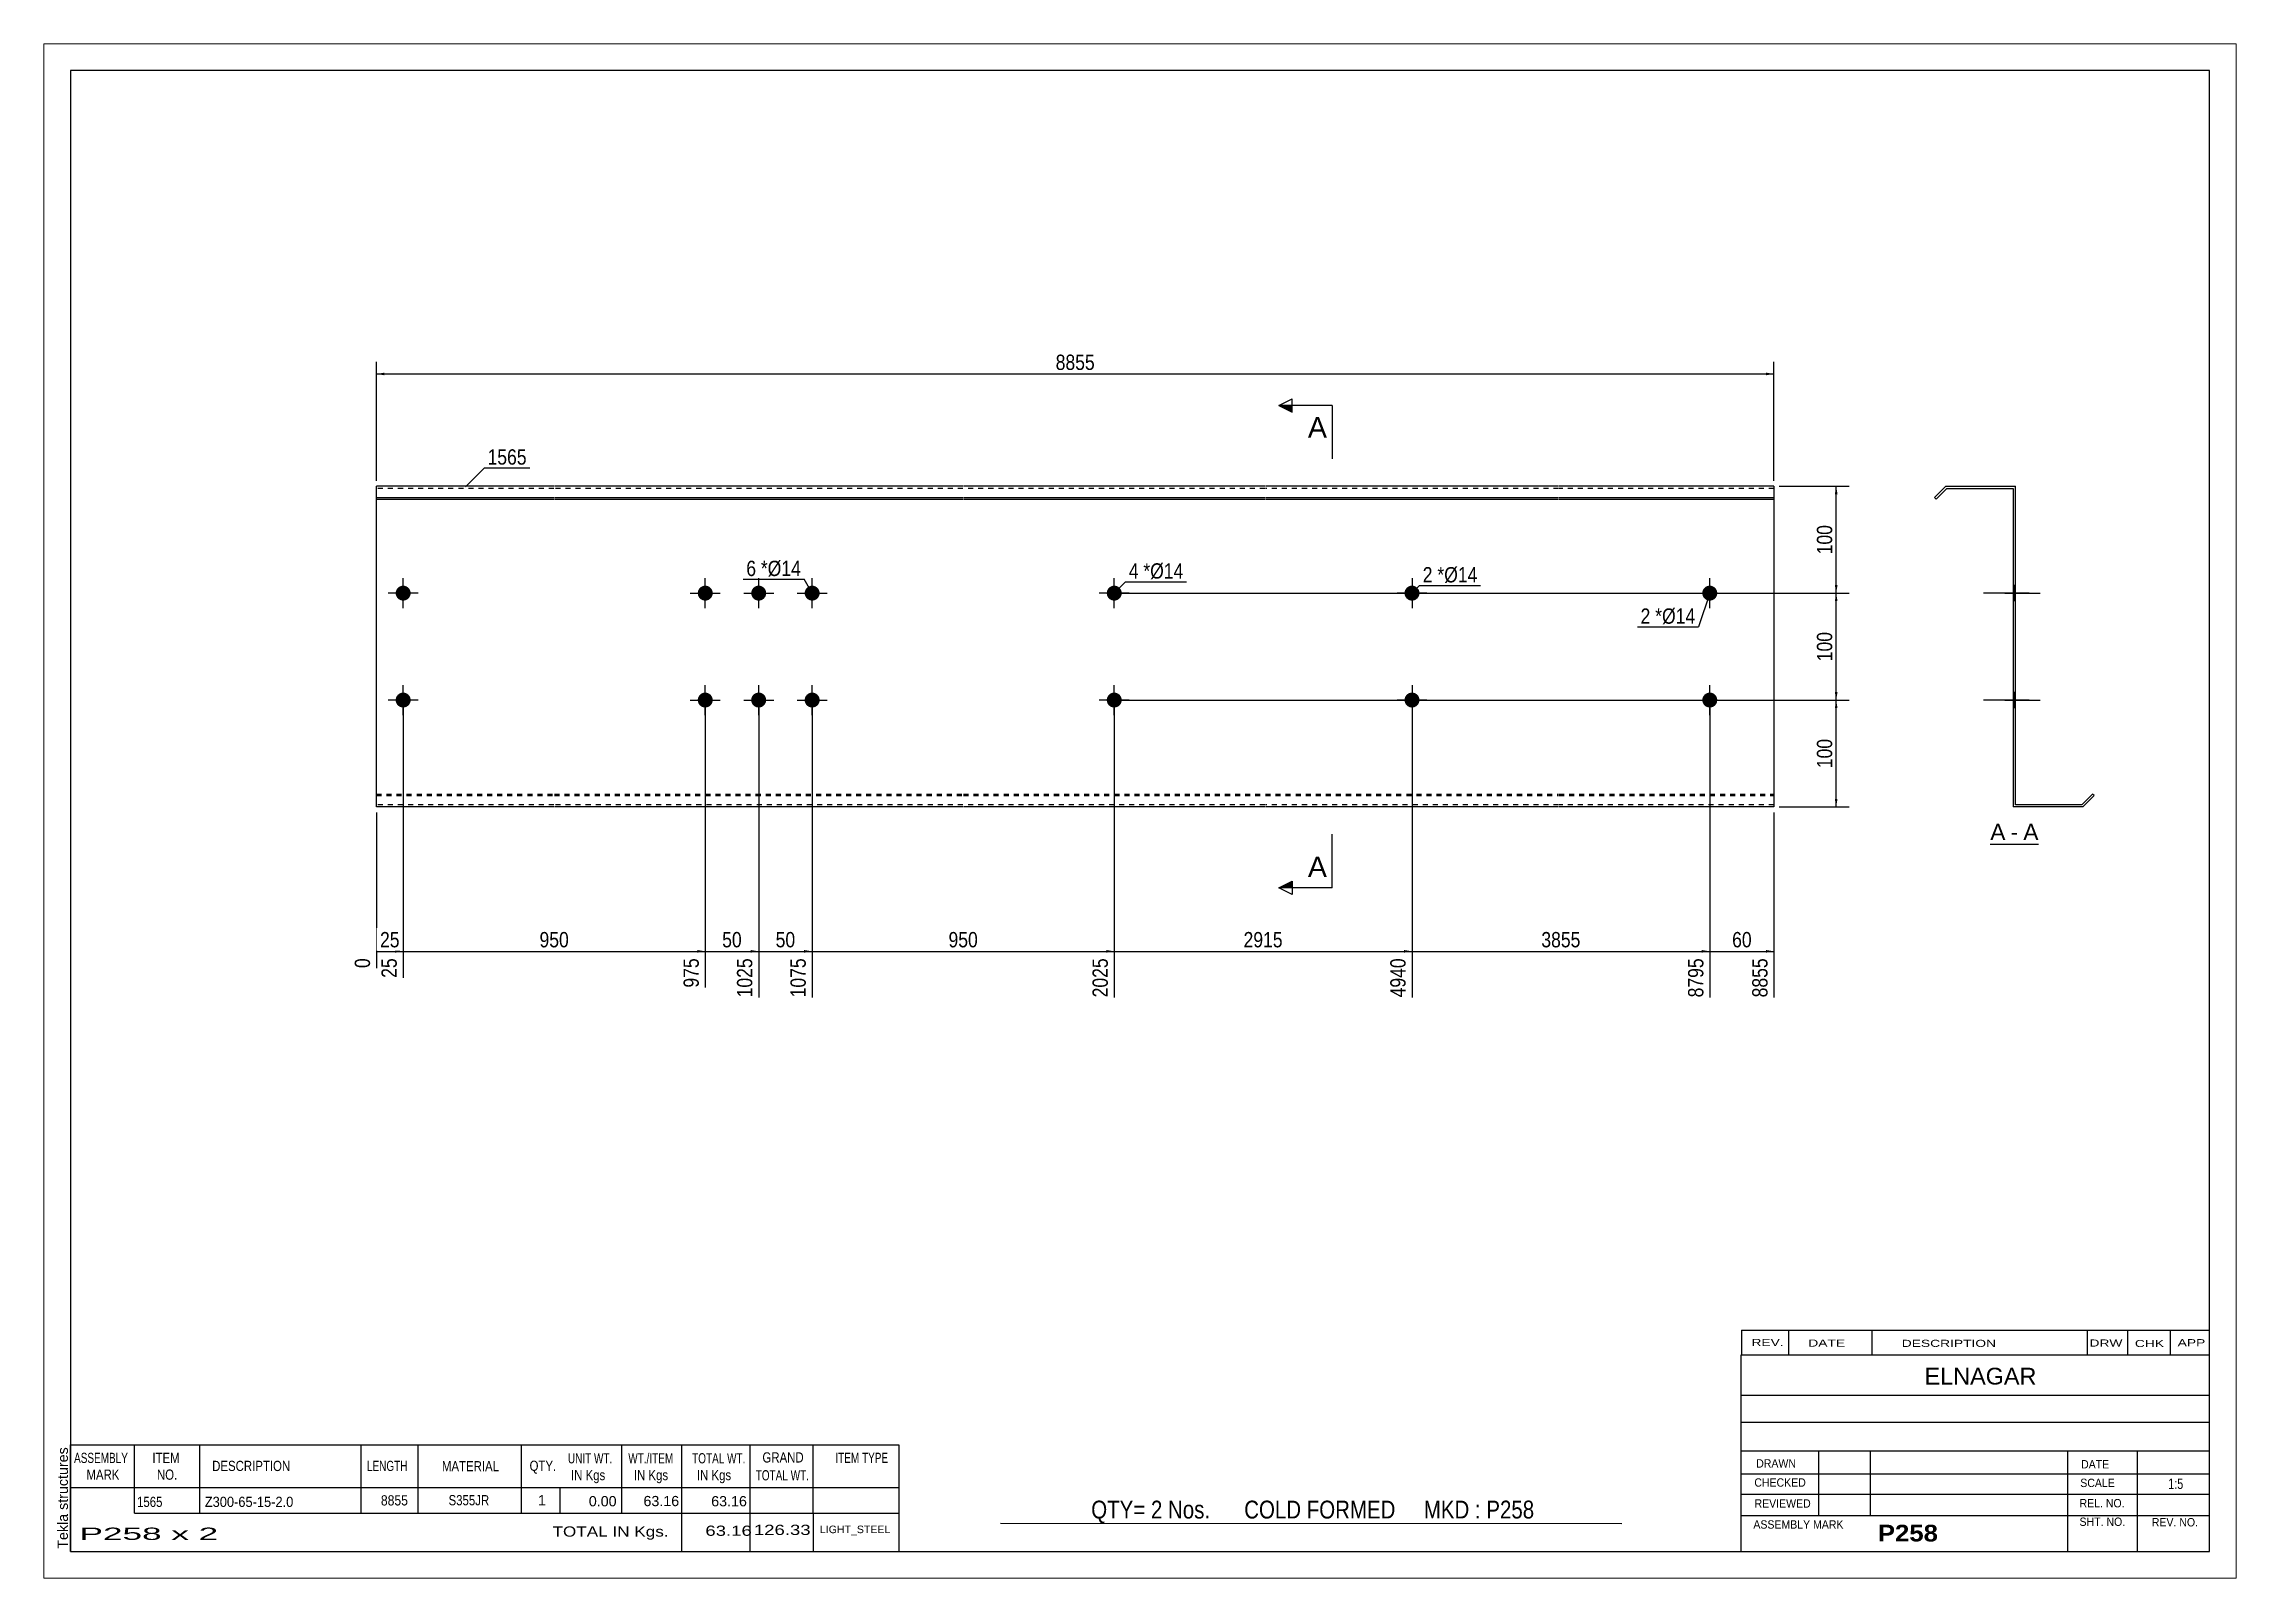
# Paper-space layout 'Layout1' of a CAD drawing. Header units: millimetres. Extents: x 0 to 410, y 0 to 287.
# The model-space entities are those that its viewports show. They can reach past a viewport. Long polylines and large blocks are cut down to what shows.
import ezdxf

# ---------------------------------------------------------------- set-up
doc = ezdxf.new("R2010")
doc.units = ezdxf.units.MM
doc.linetypes.add('DXK_LINE_DOT1', pattern=[1.8814, 0.9407, -0.9407])
doc.layers.add('Viewport layer', color=7, linetype='Continuous', plot=False)
doc.styles.add('Arial', font='ARIAL.TTF', dxfattribs={"height": 0.2})
doc.styles.add('Arial Bold', font='ARIALBD.TTF', dxfattribs={"height": 0.2})
doc.styles.add('Arial Narrow', font='ARIALN.TTF', dxfattribs={"height": 0.2})

# ---------------------------------------------------------------- blocks, each defined once
blk = doc.blocks.new('Unknown-629087123-1539')
at = {"color": 5, "linetype": 'Continuous'}
for p, q in [((342.8, 107.75), (-57.2, 107.75)), ((-57.2, 107.75), (-57.2, -169.25)), ((342.8, -169.25), (342.8, 107.75)), ((-57.2, -169.25), (342.8, -169.25))]:
    blk.add_line(p, q, dxfattribs=at)
at = {"color": 174, "linetype": 'Continuous', "style": 'Arial'}
blk.add_text('Tekla structures', height=1.9102, rotation=90, dxfattribs=at).set_placement((-57.7, -168.75))
blk = doc.blocks.new('Unknown-629087123-12 - 1227')
at = {"color": 7, "linetype": 'Continuous'}
blk.add_line((301.81, -36.95), (310.84, -36.95), dxfattribs=at)
at = {"color": 0, "linetype": 'Continuous'}
blk.add_wipeout([(304.65, -36.2), (304.65, -33), (301.81, -33), (301.81, -36.2)], dxfattribs=at)
blk.add_wipeout([(307.03, -36.2), (307.03, -33), (305.61, -33), (305.61, -36.2)], dxfattribs=at)
at = {"color": 96, "linetype": 'Continuous', "style": 'Arial'}
blk.add_text('A', height=3.06, dxfattribs=at).set_placement((301.81, -36.2))
at = {"color": 0, "linetype": 'Continuous'}
blk.add_wipeout([(310.84, -36.2), (310.84, -33), (307.99, -33), (307.99, -36.2)], dxfattribs=at)
at = {"color": 96, "linetype": 'Continuous', "style": 'Arial'}
for s, p in [('-', (305.61, -36.2)), ('A', (307.99, -36.2))]:
    blk.add_text(s, height=3.06, dxfattribs=at).set_placement(p)
blk = doc.blocks.new('Bolt-629087123-1223 - 1203')
at = {"linetype": 'Continuous'}
for points in [[(195.07, 10, -1), (192.27, 10, -1)], [(195.07, -10, -1), (192.27, -10, -1)]]:
    blk.add_hatch(color=3, dxfattribs=at).paths.add_polyline_path(points)
at = {"color": 3, "linetype": 'Continuous'}
for p, q in [((193.67, 12.8), (193.67, 7.2)), ((196.47, 10), (190.87, 10)), ((193.67, -7.2), (193.67, -12.8)), ((196.47, -10), (190.87, -10))]:
    blk.add_line(p, q, dxfattribs=at)
blk = doc.blocks.new('Part-629087123-1218 - 1203')
at = {"color": 2, "linetype": 'Continuous'}
for p, q in [((0, -30), (0, 30)), ((33.19, 30), (0, 30)), ((109.68, 30), (33.29, 30)), ((166.17, 30), (109.78, 30)), ((221.07, 30), (166.27, 30)), ((261.36, 30), (221.17, 30)), ((261.36, 30), (261.36, -30)), ((0, 27.88), (33.19, 27.88)), ((0, 27.6), (33.19, 27.6)), ((33.29, 27.88), (109.68, 27.88)), ((33.29, 27.6), (109.68, 27.6)), ((109.78, 27.88), (166.17, 27.88)), ((109.78, 27.6), (166.17, 27.6)), ((166.27, 27.88), (221.07, 27.88)), ((166.27, 27.6), (221.07, 27.6)), ((221.17, 27.88), (261.36, 27.88)), ((221.17, 27.6), (261.36, 27.6)), ((33.19, -30), (0, -30)), ((109.68, -30), (33.29, -30)), ((166.17, -30), (109.78, -30)), ((221.07, -30), (166.27, -30)), ((261.36, -30), (221.17, -30))]:
    blk.add_line(p, q, dxfattribs=at)
at = {"color": 7, "linetype": 'DXK_LINE_DOT1'}
for p, q in [((33.19, 29.6), (0, 29.6)), ((109.68, 29.6), (33.29, 29.6)), ((166.17, 29.6), (109.78, 29.6)), ((221.07, 29.6), (166.27, 29.6)), ((261.36, 29.6), (221.17, 29.6)), ((0, -27.6), (33.19, -27.6)), ((0, -27.88), (33.19, -27.88)), ((33.29, -27.6), (109.68, -27.6)), ((33.29, -27.88), (109.68, -27.88)), ((109.78, -27.6), (166.17, -27.6)), ((109.78, -27.88), (166.17, -27.88)), ((166.27, -27.6), (221.07, -27.6)), ((166.27, -27.88), (221.07, -27.88)), ((221.17, -27.6), (261.36, -27.6)), ((221.17, -27.88), (261.36, -27.88)), ((33.19, -29.6), (0, -29.6)), ((109.68, -29.6), (33.29, -29.6)), ((166.17, -29.6), (109.78, -29.6)), ((221.07, -29.6), (166.27, -29.6)), ((261.36, -29.6), (221.17, -29.6))]:
    blk.add_line(p, q, dxfattribs=at)
blk = doc.blocks.new('Bolt-629087123-1219 - 1203')
at = {"linetype": 'Continuous'}
for points in [[(3.6, 10, -1), (6.4, 10, -1)], [(136.58, 10, -1), (139.38, 10, -1)]]:
    blk.add_hatch(color=3, dxfattribs=at).paths.add_polyline_path(points)
at = {"color": 3, "linetype": 'Continuous'}
for p, q in [((5, 7.2), (5, 12.8)), ((137.98, 7.2), (137.98, 12.8)), ((7.8, 10), (2.2, 10)), ((140.78, 10), (135.18, 10))]:
    blk.add_line(p, q, dxfattribs=at)
blk = doc.blocks.new('Bolt-629087123-1220 - 1203')
at = {"linetype": 'Continuous'}
for points in [[(60.09, 10, -1), (62.89, 10, -1)], [(70.09, 10, -1), (72.89, 10, -1)], [(80.09, 10, -1), (82.89, 10, -1)], [(60.09, -10, -1), (62.89, -10, -1)], [(70.09, -10, -1), (72.89, -10, -1)], [(80.09, -10, -1), (82.89, -10, -1)]]:
    blk.add_hatch(color=3, dxfattribs=at).paths.add_polyline_path(points)
at = {"color": 3, "linetype": 'Continuous'}
for p, q in [((61.49, 7.2), (61.49, 12.8)), ((71.49, 7.2), (71.49, 12.8)), ((81.49, 7.2), (81.49, 12.8)), ((58.69, 10), (64.29, 10)), ((68.69, 10), (74.29, 10)), ((78.69, 10), (84.29, 10)), ((61.49, -12.8), (61.49, -7.2)), ((71.49, -12.8), (71.49, -7.2)), ((81.49, -12.8), (81.49, -7.2)), ((58.69, -10), (64.29, -10)), ((68.69, -10), (74.29, -10)), ((78.69, -10), (84.29, -10))]:
    blk.add_line(p, q, dxfattribs=at)
blk = doc.blocks.new('Bolt-629087123-1221 - 1203')
at = {"linetype": 'Continuous'}
for points in [[(3.6, -10, -1), (6.4, -10, -1)], [(136.58, -10, -1), (139.38, -10, -1)]]:
    blk.add_hatch(color=3, dxfattribs=at).paths.add_polyline_path(points)
at = {"color": 3, "linetype": 'Continuous'}
for p, q in [((5, -12.8), (5, -7.2)), ((137.98, -12.8), (137.98, -7.2)), ((7.8, -10), (2.2, -10)), ((140.78, -10), (135.18, -10))]:
    blk.add_line(p, q, dxfattribs=at)
blk = doc.blocks.new('Bolt-629087123-1222 - 1203')
at = {"linetype": 'Continuous'}
for points in [[(247.96, 10, -1), (250.76, 10, -1)], [(247.96, -10, -1), (250.76, -10, -1)]]:
    blk.add_hatch(color=3, dxfattribs=at).paths.add_polyline_path(points)
at = {"color": 3, "linetype": 'Continuous'}
for p, q in [((249.36, 7.2), (249.36, 12.8)), ((246.56, 10), (252.16, 10)), ((249.36, -12.8), (249.36, -7.2)), ((246.56, -10), (252.16, -10))]:
    blk.add_line(p, q, dxfattribs=at)
blk = doc.blocks.new('Bolt-629087123-1232 - 1227')
at = {"linetype": 'Continuous'}
blk.add_hatch(color=3, dxfattribs=at).paths.add_polyline_path([(306.12, -8.6), (306.12, -11.4), (306.52, -11.4), (306.52, -8.6)])
blk.add_hatch(color=3, dxfattribs=at).paths.add_polyline_path([(306.12, -8.6), (306.12, -11.4), (306.52, -11.4), (306.52, -8.6)])
at = {"color": 3, "linetype": 'Continuous'}
for p, q in [((304.52, -10), (311.12, -10)), ((304.52, -10), (311.12, -10)), ((306.12, -8.6), (306.52, -8.6)), ((306.12, -8.6), (306.52, -8.6)), ((306.12, -11.4), (306.52, -11.4)), ((306.12, -11.4), (306.52, -11.4))]:
    blk.add_line(p, q, dxfattribs=at)
blk = doc.blocks.new('Part-629087123-1229 - 1227')
at = {"color": 2, "linetype": 'Continuous'}
for p, q in [((293.52, 30), (291.4, 27.88)), ((291.68, 27.6), (293.69, 29.6)), ((293.52, 30), (306.52, 30)), ((293.69, 29.6), (306.12, 29.6)), ((306.12, 29.6), (306.12, -30)), ((306.52, -29.6), (306.52, 30)), ((291.4, 27.88), (291.68, 27.6)), ((320.96, -27.6), (318.96, -29.6)), ((319.12, -30), (321.24, -27.88)), ((321.24, -27.88), (320.96, -27.6)), ((319.12, -30), (306.12, -30)), ((318.96, -29.6), (306.52, -29.6))]:
    blk.add_line(p, q, dxfattribs=at)
blk = doc.blocks.new('Bolt-629087123-1230 - 1227')
at = {"linetype": 'Continuous'}
blk.add_hatch(color=3, dxfattribs=at).paths.add_polyline_path([(306.12, 11.4), (306.12, 8.6), (306.52, 8.6), (306.52, 11.4)])
blk.add_hatch(color=3, dxfattribs=at).paths.add_polyline_path([(306.12, 11.4), (306.12, 8.6), (306.52, 8.6), (306.52, 11.4)])
at = {"color": 3, "linetype": 'Continuous'}
for p, q in [((304.52, 10), (311.12, 10)), ((304.52, 10), (311.12, 10)), ((306.12, 11.4), (306.52, 11.4)), ((306.12, 11.4), (306.52, 11.4)), ((306.12, 8.6), (306.52, 8.6)), ((306.12, 8.6), (306.52, 8.6))]:
    blk.add_line(p, q, dxfattribs=at)
blk = doc.blocks.new('Bolt-629087123-1231 - 1227')
at = {"linetype": 'Continuous'}
for points in [[(306.12, 11.4), (306.12, 8.6), (306.52, 8.6), (306.52, 11.4)], [(306.12, 11.4), (306.12, 8.6), (306.52, 8.6), (306.52, 11.4)], [(306.12, 11.4), (306.12, 8.6), (306.52, 8.6), (306.52, 11.4)], [(306.12, -8.6), (306.12, -11.4), (306.52, -11.4), (306.52, -8.6)], [(306.12, -8.6), (306.12, -11.4), (306.52, -11.4), (306.52, -8.6)], [(306.12, -8.6), (306.12, -11.4), (306.52, -11.4), (306.52, -8.6)]]:
    blk.add_hatch(color=3, dxfattribs=at).paths.add_polyline_path(points)
at = {"color": 3, "linetype": 'Continuous'}
for p, q in [((309.12, 10), (301.52, 10)), ((309.12, 10), (301.52, 10)), ((309.12, 10), (301.52, 10)), ((306.52, 11.4), (306.12, 11.4)), ((306.52, 11.4), (306.12, 11.4)), ((306.52, 11.4), (306.12, 11.4)), ((306.52, 8.6), (306.12, 8.6)), ((306.52, 8.6), (306.12, 8.6)), ((306.52, 8.6), (306.12, 8.6)), ((309.12, -10), (301.52, -10)), ((309.12, -10), (301.52, -10)), ((309.12, -10), (301.52, -10)), ((306.52, -8.6), (306.12, -8.6)), ((306.52, -8.6), (306.12, -8.6)), ((306.52, -8.6), (306.12, -8.6)), ((306.52, -11.4), (306.12, -11.4)), ((306.52, -11.4), (306.12, -11.4)), ((306.52, -11.4), (306.12, -11.4))]:
    blk.add_line(p, q, dxfattribs=at)
blk = doc.blocks.new('Bolt-629087123-1233 - 1227')
at = {"linetype": 'Continuous'}
for points in [[(306.12, 11.4), (306.12, 8.6), (306.52, 8.6), (306.52, 11.4)], [(306.12, -8.6), (306.12, -11.4), (306.52, -11.4), (306.52, -8.6)]]:
    blk.add_hatch(color=3, dxfattribs=at).paths.add_polyline_path(points)
at = {"color": 3, "linetype": 'Continuous'}
for p, q in [((309.12, 10), (300.52, 10)), ((306.52, 11.4), (306.12, 11.4)), ((306.52, 8.6), (306.12, 8.6)), ((309.12, -10), (300.52, -10)), ((306.52, -8.6), (306.12, -8.6)), ((306.52, -11.4), (306.12, -11.4))]:
    blk.add_line(p, q, dxfattribs=at)
blk = doc.blocks.new('Bolt-629087123-1234 - 1227')
at = {"linetype": 'Continuous'}
for points in [[(306.52, 8.6), (306.52, 11.4), (306.12, 11.4), (306.12, 8.6)], [(306.52, -11.4), (306.52, -8.6), (306.12, -8.6), (306.12, -11.4)]]:
    blk.add_hatch(color=3, dxfattribs=at).paths.add_polyline_path(points)
at = {"color": 3, "linetype": 'Continuous'}
for p, q in [((306.52, 10), (302.12, 10)), ((306.52, 11.4), (306.12, 11.4)), ((306.52, 8.6), (306.12, 8.6)), ((306.52, -10), (302.12, -10)), ((306.52, -8.6), (306.12, -8.6)), ((306.52, -11.4), (306.12, -11.4))]:
    blk.add_line(p, q, dxfattribs=at)
blk = doc.blocks.new('StraightDimension-629087123-1279 - 1203')
at = {"linetype": 'Continuous'}
for points in [[(272.75, 28.5), (273, 30), (273.25, 28.5)], [(273.25, 11.5), (273, 10), (272.75, 11.5)]]:
    blk.add_hatch(color=7, dxfattribs=at).paths.add_polyline_path(points)
at = {"color": 7, "linetype": 'Continuous'}
for p, q in [((262.36, 30), (275.4, 30)), ((273, 10), (273, 30)), ((138.98, 10), (275.4, 10))]:
    blk.add_line(p, q, dxfattribs=at)
at = {"color": 0}
blk.add_wipeout([(272.85, 23.34), (268.65, 23.34), (268.65, 16.66), (272.85, 16.66)], dxfattribs=at)
at = {"color": 3, "style": 'Arial Narrow'}
blk.add_text('100', height=2.863, rotation=90.0002, dxfattribs=at).set_placement((272.25, 17.26))
blk = doc.blocks.new('StraightDimension-629087123-1245 - 1203')
at = {"linetype": 'Continuous'}
blk.add_hatch(color=7, dxfattribs=at).paths.add_polyline_path([(136.48, -56.75), (137.98, -57), (136.48, -57.25)])
at = {"color": 7, "linetype": 'Continuous'}
for p, q in [((81.49, -11), (81.49, -65.61)), ((137.98, -11), (137.98, -65.61)), ((81.49, -57), (137.98, -57))]:
    blk.add_line(p, q, dxfattribs=at)
at = {"color": 0}
blk.add_wipeout([(113.07, -56.85), (113.07, -52.65), (106.39, -52.65), (106.39, -56.85)], dxfattribs=at)
at = {"color": 0, "linetype": 'Continuous'}
blk.add_wipeout([(137.38, -57.7), (133.18, -57.7), (133.18, -66.21), (137.38, -66.21)], dxfattribs=at)
at = {"color": 3, "style": 'Arial Narrow'}
blk.add_text('950', height=2.863, dxfattribs=at).set_placement((106.99, -56.25))
at = {"color": 3, "linetype": 'Continuous', "style": 'Arial Narrow'}
blk.add_text('2025', height=2.863, rotation=90.0002, dxfattribs=at).set_placement((136.78, -65.61))
blk = doc.blocks.new('StraightDimension-629087123-1242 - 1203')
at = {"linetype": 'Continuous'}
blk.add_hatch(color=7, dxfattribs=at).paths.add_polyline_path([(259.86, -56.75), (261.36, -57), (259.86, -57.25)])
at = {"color": 7, "linetype": 'Continuous'}
for p, q in [((249.36, -11), (249.36, -65.61)), ((261.36, -31), (261.36, -65.61)), ((249.36, -57), (261.36, -57))]:
    blk.add_line(p, q, dxfattribs=at)
at = {"color": 0}
blk.add_wipeout([(257.79, -56.85), (257.79, -52.65), (252.94, -52.65), (252.94, -56.85)], dxfattribs=at)
at = {"color": 0, "linetype": 'Continuous'}
blk.add_wipeout([(260.76, -57.7), (256.56, -57.7), (256.56, -66.21), (260.76, -66.21)], dxfattribs=at)
at = {"color": 3, "style": 'Arial Narrow'}
blk.add_text('60', height=2.863, dxfattribs=at).set_placement((253.54, -56.25))
at = {"color": 3, "linetype": 'Continuous', "style": 'Arial Narrow'}
blk.add_text('8855', height=2.863, rotation=90.0002, dxfattribs=at).set_placement((260.16, -65.61))
blk = doc.blocks.new('StraightDimension-629087123-1243 - 1203')
at = {"linetype": 'Continuous'}
blk.add_hatch(color=7, dxfattribs=at).paths.add_polyline_path([(247.86, -56.75), (249.36, -57), (247.86, -57.25)])
at = {"color": 7, "linetype": 'Continuous'}
for p, q in [((193.67, -11), (193.67, -65.61)), ((249.36, -11), (249.36, -65.61)), ((193.67, -57), (249.36, -57))]:
    blk.add_line(p, q, dxfattribs=at)
at = {"color": 0}
blk.add_wipeout([(225.77, -56.85), (225.77, -52.65), (217.26, -52.65), (217.26, -56.85)], dxfattribs=at)
at = {"color": 0, "linetype": 'Continuous'}
blk.add_wipeout([(248.76, -57.7), (244.56, -57.7), (244.56, -66.21), (248.76, -66.21)], dxfattribs=at)
at = {"color": 3, "style": 'Arial Narrow'}
blk.add_text('3855', height=2.863, dxfattribs=at).set_placement((217.86, -56.25))
at = {"color": 3, "linetype": 'Continuous', "style": 'Arial Narrow'}
blk.add_text('8795', height=2.863, rotation=90.0002, dxfattribs=at).set_placement((248.16, -65.61))
blk = doc.blocks.new('StraightDimension-629087123-1244 - 1203')
at = {"linetype": 'Continuous'}
blk.add_hatch(color=7, dxfattribs=at).paths.add_polyline_path([(192.17, -56.75), (193.67, -57), (192.17, -57.25)])
at = {"color": 7, "linetype": 'Continuous'}
for p, q in [((137.98, -11), (137.98, -65.61)), ((193.67, -11), (193.67, -65.61)), ((137.98, -57), (193.67, -57))]:
    blk.add_line(p, q, dxfattribs=at)
at = {"color": 0}
blk.add_wipeout([(170.08, -56.85), (170.08, -52.65), (161.57, -52.65), (161.57, -56.85)], dxfattribs=at)
at = {"color": 0, "linetype": 'Continuous'}
blk.add_wipeout([(193.07, -57.7), (188.87, -57.7), (188.87, -66.21), (193.07, -66.21)], dxfattribs=at)
at = {"color": 3, "style": 'Arial Narrow'}
blk.add_text('2915', height=2.863, dxfattribs=at).set_placement((162.17, -56.25))
at = {"color": 3, "linetype": 'Continuous', "style": 'Arial Narrow'}
blk.add_text('4940', height=2.863, rotation=90.0002, dxfattribs=at).set_placement((192.47, -65.61))
blk = doc.blocks.new('StraightDimension-629087123-1246 - 1203')
at = {"linetype": 'Continuous'}
blk.add_hatch(color=7, dxfattribs=at).paths.add_polyline_path([(79.99, -56.75), (81.49, -57), (79.99, -57.25)])
at = {"color": 7, "linetype": 'Continuous'}
for p, q in [((71.49, -11), (71.49, -65.61)), ((81.49, -11), (81.49, -65.61)), ((71.49, -57), (81.49, -57))]:
    blk.add_line(p, q, dxfattribs=at)
at = {"color": 0}
blk.add_wipeout([(78.92, -56.85), (78.92, -52.65), (74.06, -52.65), (74.06, -56.85)], dxfattribs=at)
at = {"color": 0, "linetype": 'Continuous'}
blk.add_wipeout([(80.89, -57.7), (76.69, -57.7), (76.69, -66.21), (80.89, -66.21)], dxfattribs=at)
at = {"color": 3, "style": 'Arial Narrow'}
blk.add_text('50', height=2.863, dxfattribs=at).set_placement((74.66, -56.25))
at = {"color": 3, "linetype": 'Continuous', "style": 'Arial Narrow'}
blk.add_text('1075', height=2.863, rotation=90.0002, dxfattribs=at).set_placement((80.29, -65.61))
blk = doc.blocks.new('StraightDimension-629087123-1247 - 1203')
at = {"linetype": 'Continuous'}
blk.add_hatch(color=7, dxfattribs=at).paths.add_polyline_path([(69.99, -56.75), (71.49, -57), (69.99, -57.25)])
at = {"color": 7, "linetype": 'Continuous'}
for p, q in [((61.49, -11), (61.49, -63.78)), ((71.49, -11), (71.49, -65.61)), ((61.49, -57), (71.49, -57))]:
    blk.add_line(p, q, dxfattribs=at)
at = {"color": 0}
blk.add_wipeout([(68.92, -56.85), (68.92, -52.65), (64.06, -52.65), (64.06, -56.85)], dxfattribs=at)
at = {"color": 0, "linetype": 'Continuous'}
blk.add_wipeout([(70.89, -57.7), (66.69, -57.7), (66.69, -66.21), (70.89, -66.21)], dxfattribs=at)
at = {"color": 3, "style": 'Arial Narrow'}
blk.add_text('50', height=2.863, dxfattribs=at).set_placement((64.66, -56.25))
at = {"color": 3, "linetype": 'Continuous', "style": 'Arial Narrow'}
blk.add_text('1025', height=2.863, rotation=90.0002, dxfattribs=at).set_placement((70.29, -65.61))
blk = doc.blocks.new('StraightDimension-629087123-1248 - 1203')
at = {"linetype": 'Continuous'}
blk.add_hatch(color=7, dxfattribs=at).paths.add_polyline_path([(59.99, -56.75), (61.49, -57), (59.99, -57.25)])
at = {"color": 7, "linetype": 'Continuous'}
for p, q in [((5, -11), (5, -61.96)), ((61.49, -11), (61.49, -63.78)), ((5, -57), (61.49, -57))]:
    blk.add_line(p, q, dxfattribs=at)
at = {"color": 0}
blk.add_wipeout([(36.59, -56.85), (36.59, -52.65), (29.9, -52.65), (29.9, -56.85)], dxfattribs=at)
at = {"color": 0, "linetype": 'Continuous'}
blk.add_wipeout([(60.89, -57.7), (56.69, -57.7), (56.69, -64.38), (60.89, -64.38)], dxfattribs=at)
at = {"color": 3, "style": 'Arial Narrow'}
blk.add_text('950', height=2.863, dxfattribs=at).set_placement((30.5, -56.25))
at = {"color": 3, "linetype": 'Continuous', "style": 'Arial Narrow'}
blk.add_text('975', height=2.863, rotation=90.0002, dxfattribs=at).set_placement((60.29, -63.78))
blk = doc.blocks.new('StraightDimension-629087123-1249 - 1203')
at = {"linetype": 'Continuous'}
blk.add_hatch(color=7, dxfattribs=at).paths.add_polyline_path([(3.5, -56.75), (5, -57), (3.5, -57.25)])
at = {"color": 7, "linetype": 'Continuous'}
for p, q in [((5, -11), (5, -61.96)), ((0, -31), (0, -60.13)), ((0, -57), (5, -57))]:
    blk.add_line(p, q, dxfattribs=at)
at = {"color": 0}
blk.add_wipeout([(4.93, -56.85), (4.93, -52.65), (0.07, -52.65), (0.07, -56.85)], dxfattribs=at)
at = {"color": 0, "linetype": 'Continuous'}
blk.add_wipeout([(4.4, -57.7), (0.2, -57.7), (0.2, -62.56), (4.4, -62.56)], dxfattribs=at)
blk.add_wipeout([(-0.6, -57.7), (-4.8, -57.7), (-4.8, -60.73), (-0.6, -60.73)], dxfattribs=at)
at = {"color": 3, "style": 'Arial Narrow'}
blk.add_text('25', height=2.863, dxfattribs=at).set_placement((0.67, -56.25))
at = {"color": 3, "linetype": 'Continuous', "style": 'Arial Narrow'}
for s, height, p in [('0', 2.86, (-1.2, -60.13)), ('25', 2.863, (3.8, -61.96))]:
    blk.add_text(s, height=height, rotation=90.0002, dxfattribs=at).set_placement(p)
blk = doc.blocks.new('StraightDimension-629087123-1280 - 1203')
at = {"linetype": 'Continuous'}
for points in [[(272.75, 8.5), (273, 10), (273.25, 8.5)], [(273.25, -8.5), (273, -10), (272.75, -8.5)]]:
    blk.add_hatch(color=7, dxfattribs=at).paths.add_polyline_path(points)
at = {"color": 7, "linetype": 'Continuous'}
for p, q in [((138.98, 10), (275.4, 10)), ((273, -10), (273, 10)), ((138.98, -10), (275.4, -10))]:
    blk.add_line(p, q, dxfattribs=at)
at = {"color": 0}
blk.add_wipeout([(272.85, 3.34), (268.65, 3.34), (268.65, -3.34), (272.85, -3.34)], dxfattribs=at)
at = {"color": 3, "style": 'Arial Narrow'}
blk.add_text('100', height=2.863, rotation=90.0002, dxfattribs=at).set_placement((272.25, -2.74))
blk = doc.blocks.new('StraightDimension-629087123-1281 - 1203')
at = {"linetype": 'Continuous'}
for points in [[(272.75, -11.5), (273, -10), (273.25, -11.5)], [(273.25, -28.5), (273, -30), (272.75, -28.5)]]:
    blk.add_hatch(color=7, dxfattribs=at).paths.add_polyline_path(points)
at = {"color": 7, "linetype": 'Continuous'}
for p, q in [((138.98, -10), (275.4, -10)), ((273, -30), (273, -10)), ((262.36, -30), (275.4, -30))]:
    blk.add_line(p, q, dxfattribs=at)
at = {"color": 0}
blk.add_wipeout([(272.85, -16.66), (268.65, -16.66), (268.65, -23.34), (272.85, -23.34)], dxfattribs=at)
at = {"color": 3, "style": 'Arial Narrow'}
blk.add_text('100', height=2.863, rotation=90.0002, dxfattribs=at).set_placement((272.25, -22.74))
blk = doc.blocks.new('StraightDimension-629087123-1299 - 1203')
at = {"linetype": 'Continuous'}
for points in [[(1.5, 50.75), (0, 51), (1.5, 51.25)], [(259.86, 51.25), (261.36, 51), (259.86, 50.75)]]:
    blk.add_hatch(color=7, dxfattribs=at).paths.add_polyline_path(points)
at = {"color": 7, "linetype": 'Continuous'}
for p, q in [((0, 31), (0, 53.25)), ((0, 51), (261.36, 51)), ((261.36, 31), (261.36, 53.25))]:
    blk.add_line(p, q, dxfattribs=at)
at = {"color": 0}
blk.add_wipeout([(134.94, 51.15), (134.94, 55.35), (126.43, 55.35), (126.43, 51.15)], dxfattribs=at)
at = {"color": 3, "style": 'Arial Narrow'}
blk.add_text('8855', height=2.863, dxfattribs=at).set_placement((127.03, 51.75))
blk = doc.blocks.new('CBS_BOM-629087123-1557')
at = {"color": 7, "linetype": 'Continuous'}
for p, q in [((-57.23, -157.28), (-57.23, -149.28)), ((-57.23, -149.28), (97.69, -149.28)), ((-45.23, -157.28), (-45.23, -149.28)), ((-33.04, -157.28), (-33.04, -149.28)), ((-2.88, -157.28), (-2.88, -149.28)), ((7.8, -157.28), (7.8, -149.28)), ((27.12, -157.28), (27.12, -149.28)), ((45.92, -157.28), (45.92, -149.28)), ((57.13, -157.28), (57.13, -149.28)), ((69.92, -157.28), (69.92, -149.28)), ((81.67, -157.28), (81.67, -149.28)), ((97.69, -149.29), (97.69, -157.27)), ((-57.23, -157.28), (97.69, -157.28)), ((-57.23, -162.08), (-57.23, -157.28)), ((-45.23, -162.08), (-45.23, -157.28)), ((-33.04, -162.08), (-33.04, -157.28)), ((-2.88, -162.08), (-2.88, -157.28)), ((7.8, -162.08), (7.8, -157.28)), ((27.12, -162.08), (27.12, -157.28)), ((34.38, -162.08), (34.38, -157.28)), ((45.92, -162.08), (45.92, -157.28)), ((57.13, -162.08), (57.13, -157.28)), ((69.92, -162.08), (69.92, -157.28)), ((81.69, -162.08), (81.69, -157.28)), ((97.69, -157.28), (97.69, -162.08)), ((-57.23, -169.28), (-57.23, -162.1)), ((-45.23, -162.08), (97.69, -162.08)), ((57.13, -169.28), (57.13, -162.1)), ((69.92, -169.28), (69.92, -162.1)), ((81.73, -169.28), (81.73, -162.1)), ((97.69, -162.08), (97.69, -169.28)), ((-57.23, -169.28), (97.69, -169.28))]:
    blk.add_line(p, q, dxfattribs=at)
at = {"color": 3, "linetype": 'Continuous', "style": 'Arial'}
for s, height, width, p in [('ASSEMBLY', 1.91, 0.7, (-56.55, -152.71)), ('ITEM', 1.91, 0.8, (-41.9, -152.71)), ('UNIT WT.', 1.91, 0.7, (35.81, -152.78)), ('WT./ITEM', 1.91, 0.7, (47.1, -152.78)), ('TOTAL WT.', 1.91, 0.7, (59.04, -152.78)), ('GRAND', 1.91, 0.8, (72.19, -152.62)), ('ITEM TYPE', 1.91, 0.7, (85.83, -152.7)), ('MARK', 1.91, 0.8, (-54.23, -155.84)), ('NO.', 1.91, 0.8, (-41.05, -155.84)), ('DESCRIPTION', 1.9102, 0.8, (-30.72, -154.21)), ('LENGTH', 1.91, 0.7, (-1.77, -154.21)), ('MATERIAL', 1.91, 0.8, (12.25, -154.26)), ('QTY.', 1.91, 0.8, (28.64, -154.18)), ('IN Kgs', 1.91, 0.8, (36.39, -155.92)), ('IN Kgs', 1.91, 0.8, (48.14, -155.92)), ('IN Kgs', 1.91, 0.8, (59.93, -155.92)), ('TOTAL WT.', 1.91, 0.7, (70.93, -155.96))]:
    blk.add_text(s, height=height, dxfattribs=dict(at, width=width)).set_placement(p)
at = {"color": 7, "linetype": 'Continuous', "style": 'Arial'}
for s, height, width, p in [('1565', 1.91, 0.8, (-44.77, -160.93)), ('Z300-65-15-2.0', 1.9102, 0.9, (-32.1, -160.93)), ('8855', 1.91, 0.85, (0.84, -160.65)), ('S355JR', 1.91, 0.8, (13.49, -160.62))]:
    blk.add_text(s, height=height, dxfattribs=dict(at, width=width)).set_placement(p)
for s, p in [('1', (30.21, -160.62)), ('0.00', (39.72, -160.81)), ('63.16', (49.94, -160.78)), ('63.16', (62.61, -160.81))]:
    blk.add_text(s, height=1.91, dxfattribs=at).set_placement(p)
at = {"color": 6, "linetype": 'Continuous', "style": 'Arial'}
for s, height, width, p in [('P258 x 2', 2.292, 2.05, (-55.51, -167.09)), ('TOTAL IN Kgs.', 1.9102, 1.2, (32.93, -166.48)), ('63.16', 1.91, 1.3, (61.52, -166.33)), ('126.33', 1.91, 1.3, (70.59, -166.17))]:
    blk.add_text(s, height=height, dxfattribs=dict(at, width=width)).set_placement(p)
blk.add_text('LIGHT_STEEL', height=1.4135, dxfattribs=at).set_placement((82.94, -165.83))
blk = doc.blocks.new('CBS_CALLOFF-629087123-1558')
at = {"color": 7, "linetype": 'Continuous'}
blk.add_line((116.68, -163.98), (232.91, -164), dxfattribs=at)
at = {"color": 3, "linetype": 'Continuous', "style": 'Arial Narrow'}
blk.add_text('QTY= 2 Nos.      COLD FORMED     MKD : P258', height=3.3405, dxfattribs=at).set_placement((133.68, -163.09))
blk = doc.blocks.new('CBS_NAME_BLOG-629087123-1559')
at = {"color": 7, "linetype": 'Continuous'}
for p, q in [((255.21, -132.5), (342.73, -132.5)), ((255.21, -169.21), (255.21, -132.5)), ((255.21, -140.04), (342.73, -140.04)), ((255.28, -145.09), (342.8, -145.09)), ((255.21, -150.46), (342.73, -150.46)), ((269.73, -162.57), (269.73, -150.47)), ((279.42, -162.54), (279.42, -150.47)), ((316.33, -169.21), (316.33, -150.48)), ((329.38, -169.21), (329.38, -150.47)), ((255.22, -154.76), (342.8, -154.74)), ((255.21, -158.51), (342.73, -158.51)), ((255.21, -162.55), (342.73, -162.55)), ((255.21, -169.25), (342.8, -169.25))]:
    blk.add_line(p, q, dxfattribs=at)
at = {"color": 3, "linetype": 'Continuous', "style": 'Arial'}
blk.add_text('ELNAGAR', height=3.133, dxfattribs=at).set_placement((289.53, -138.03))
at = {"color": 3, "linetype": 'Continuous'}
for s, height, style, width, p in [('CHECKED', 1.566, 'Arial', 0.9, (257.69, -157.14)), ('DRAWN', 1.566, 'Arial', 0.9, (258.04, -153.57)), ('SCALE', 1.566, 'Arial', 0.9, (318.65, -157.21)), ('DATE', 1.566, 'Arial', 0.9, (318.8, -153.73)), ('1:5', 1.957, 'Arial Narrow', 0.9, (335.1, -157.57)), ('REVIEWED', 1.566, 'Arial', 0.9, (257.73, -161.06)), ('REL. NO.', 1.566, 'Arial', 0.9, (318.51, -161.01)), ('ASSEMBLY MARK', 1.5663, 'Arial', 0.9, (257.51, -164.99)), ('SHT. NO.', 1.566, 'Arial', 0.9, (318.51, -164.48)), ('REV. NO.', 1.566, 'Arial', 0.9, (332.03, -164.57)), ('P258', 3.131, 'Arial Bold', 1.1, (280.79, -167.39))]:
    blk.add_text(s, height=height, dxfattribs=dict(at, style=style, width=width)).set_placement(p)
blk = doc.blocks.new('CBS_REVISION-629087123-1560')
at = {"color": 7, "linetype": 'Continuous'}
for p, q in [((255.29, -127.87), (342.79, -127.87)), ((255.29, -127.87), (255.29, -132.5)), ((264.09, -127.87), (264.09, -132.5)), ((279.68, -127.87), (279.68, -132.44)), ((319.94, -127.87), (319.94, -132.5)), ((327.48, -127.87), (327.48, -132.5)), ((335.43, -127.87), (335.43, -132.5)), ((255.29, -132.5), (342.79, -132.5))]:
    blk.add_line(p, q, dxfattribs=at)
at = {"color": 7, "style": 'Arial Narrow', "width": 1.7}
for s, height, p in [('REV.', 1.326, (257.15, -130.82)), ('DATE', 1.326, (267.78, -130.94)), ('DESCRIPTION', 1.3257, (285.26, -130.99)), ('DRW', 1.326, (320.37, -130.93)), ('CHK', 1.326, (328.86, -131.02)), ('APP', 1.326, (336.86, -130.87))]:
    blk.add_text(s, height=height, dxfattribs=at).set_placement(p)
blk = doc.blocks.new('SectionMark-629087123-1240 - 1203')
at = {"linetype": 'Continuous'}
for points in [[(171.26, 45.1), (171.26, 43.85), (168.76, 45.1)], [(171.26, -43.85), (171.26, -45.1), (168.76, -45.1)]]:
    blk.add_hatch(color=30, dxfattribs=at).paths.add_polyline_path(points)
at = {"color": 30, "linetype": 'Continuous'}
for p, q in [((168.76, 45.1), (171.26, 46.35)), ((168.76, 45.1), (171.26, 43.85)), ((171.26, 43.85), (171.26, 46.35)), ((168.76, -45.1), (171.26, -43.85)), ((171.26, -43.85), (171.26, -46.35)), ((171.26, -46.35), (168.76, -45.1))]:
    blk.add_line(p, q, dxfattribs=at)
at = {"color": 0, "linetype": 'Continuous'}
for points in [[(177.76, 39.1), (177.76, 43.1), (174.2, 43.1), (174.2, 39.1)], [(177.76, -43.1), (177.76, -39.1), (174.2, -39.1), (174.2, -43.1)]]:
    blk.add_wipeout(points, dxfattribs=at)
at = {"color": 30, "linetype": 'Continuous'}
for p, q in [((178.76, 45.1), (168.76, 45.1)), ((178.76, 45.1), (178.76, 35.1)), ((178.76, -45.1), (178.76, -35.1)), ((178.76, -45.1), (168.76, -45.1))]:
    blk.add_line(p, q, dxfattribs=at)
at = {"color": 96, "linetype": 'Continuous', "style": 'Arial'}
for p in [(174.2, 39.1), (174.2, -43.1)]:
    blk.add_text('A', height=3.82, dxfattribs=at).set_placement(p)
blk = doc.blocks.new('Mark-629087123-1302 - 1203')
at = {"color": 0}
blk.add_wipeout([(28.09, 34.04), (28.09, 37.04), (20.78, 37.04), (20.78, 34.04)], dxfattribs=at)
blk.add_wipeout([(28.09, 34.04), (28.09, 37.04), (20.78, 37.04), (20.78, 34.04)], dxfattribs=at)
at = {"color": 7, "linetype": 'Continuous'}
for p, q in [((16.65, 29.9), (20.18, 33.44)), ((20.18, 33.44), (28.69, 33.44))]:
    blk.add_line(p, q, dxfattribs=at)
at = {"color": 3, "style": 'Arial Narrow'}
blk.add_text('1565', height=2.863, dxfattribs=at).set_placement((20.78, 34.04))
blk = doc.blocks.new('MarkSet-629087123-1310 - 1203')
at = {"color": 0}
blk.add_wipeout([(142.53, 12.72), (142.53, 15.72), (140.7, 15.72), (140.7, 12.72)], dxfattribs=at)
blk.add_wipeout([(142.53, 12.72), (142.53, 15.72), (140.7, 15.72), (140.7, 12.72)], dxfattribs=at)
at = {"color": 7, "linetype": 'Continuous'}
blk.add_line((137.98, 10), (140.1, 12.12), dxfattribs=at)
at = {"color": 0}
blk.add_wipeout([(144.7, 12.72), (144.7, 15.72), (143.43, 15.72), (143.43, 12.72)], dxfattribs=at)
blk.add_wipeout([(144.7, 12.72), (144.7, 15.72), (143.43, 15.72), (143.43, 12.72)], dxfattribs=at)
at = {"color": 3, "style": 'Arial Narrow'}
blk.add_text('4', height=2.86, dxfattribs=at).set_placement((140.7, 12.72))
at = {"color": 0}
blk.add_wipeout([(150.92, 12.72), (150.92, 15.72), (144.7, 15.72), (144.7, 12.72)], dxfattribs=at)
blk.add_wipeout([(150.92, 12.72), (150.92, 15.72), (144.7, 15.72), (144.7, 12.72)], dxfattribs=at)
at = {"color": 7, "linetype": 'Continuous'}
blk.add_line((140.1, 12.12), (151.52, 12.12), dxfattribs=at)
at = {"color": 3, "style": 'Arial Narrow'}
for s, height, p in [('*', 2.86, (143.43, 12.72)), ('Ø14', 2.863, (144.7, 12.72))]:
    blk.add_text(s, height=height, dxfattribs=at).set_placement(p)
blk = doc.blocks.new('Mark-629087123-1313 - 1203')
at = {"color": 0}
blk.add_wipeout([(71, 13.2), (71, 16.2), (69.17, 16.2), (69.17, 13.2)], dxfattribs=at)
blk.add_wipeout([(71, 13.2), (71, 16.2), (69.17, 16.2), (69.17, 13.2)], dxfattribs=at)
blk.add_wipeout([(73.17, 13.2), (73.17, 16.2), (71.9, 16.2), (71.9, 13.2)], dxfattribs=at)
blk.add_wipeout([(73.17, 13.2), (73.17, 16.2), (71.9, 16.2), (71.9, 13.2)], dxfattribs=at)
at = {"color": 3, "style": 'Arial Narrow'}
blk.add_text('6', height=2.86, dxfattribs=at).set_placement((69.17, 13.2))
at = {"color": 0}
blk.add_wipeout([(79.39, 13.2), (79.39, 16.2), (73.17, 16.2), (73.17, 13.2)], dxfattribs=at)
blk.add_wipeout([(79.39, 13.2), (79.39, 16.2), (73.17, 16.2), (73.17, 13.2)], dxfattribs=at)
at = {"color": 7, "linetype": 'Continuous'}
for p in [(68.57, 12.6), (81.49, 10)]:
    blk.add_line(p, (79.99, 12.6), dxfattribs=at)
at = {"color": 3, "style": 'Arial Narrow'}
for s, height, p in [('*', 2.86, (71.9, 13.2)), ('Ø14', 2.863, (73.17, 13.2))]:
    blk.add_text(s, height=height, dxfattribs=at).set_placement(p)
blk = doc.blocks.new('Mark-629087123-1314 - 1203')
at = {"color": 0}
blk.add_wipeout([(238.25, 4.28), (238.25, 7.28), (236.42, 7.28), (236.42, 4.28)], dxfattribs=at)
blk.add_wipeout([(238.25, 4.28), (238.25, 7.28), (236.42, 7.28), (236.42, 4.28)], dxfattribs=at)
blk.add_wipeout([(240.43, 4.28), (240.43, 7.28), (239.15, 7.28), (239.15, 4.28)], dxfattribs=at)
blk.add_wipeout([(240.43, 4.28), (240.43, 7.28), (239.15, 7.28), (239.15, 4.28)], dxfattribs=at)
at = {"color": 3, "style": 'Arial Narrow'}
blk.add_text('2', height=2.86, dxfattribs=at).set_placement((236.42, 4.28))
at = {"color": 0}
blk.add_wipeout([(246.64, 4.28), (246.64, 7.28), (240.43, 7.28), (240.43, 4.28)], dxfattribs=at)
blk.add_wipeout([(246.64, 4.28), (246.64, 7.28), (240.43, 7.28), (240.43, 4.28)], dxfattribs=at)
at = {"color": 7, "linetype": 'Continuous'}
for p in [(249.36, 10), (235.82, 3.68)]:
    blk.add_line(p, (247.24, 3.68), dxfattribs=at)
at = {"color": 3, "style": 'Arial Narrow'}
for s, height, p in [('*', 2.86, (239.15, 4.28)), ('Ø14', 2.863, (240.43, 4.28))]:
    blk.add_text(s, height=height, dxfattribs=at).set_placement(p)
blk = doc.blocks.new('Mark-629087123-1315 - 1203')
at = {"color": 0}
blk.add_wipeout([(197.51, 12.01), (197.51, 15.01), (195.68, 15.01), (195.68, 12.01)], dxfattribs=at)
blk.add_wipeout([(197.51, 12.01), (197.51, 15.01), (195.68, 15.01), (195.68, 12.01)], dxfattribs=at)
at = {"color": 7, "linetype": 'Continuous'}
blk.add_line((193.67, 10), (195.08, 11.41), dxfattribs=at)
at = {"color": 0}
blk.add_wipeout([(199.69, 12.01), (199.69, 15.01), (198.41, 15.01), (198.41, 12.01)], dxfattribs=at)
blk.add_wipeout([(199.69, 12.01), (199.69, 15.01), (198.41, 15.01), (198.41, 12.01)], dxfattribs=at)
at = {"color": 3, "style": 'Arial Narrow'}
blk.add_text('2', height=2.86, dxfattribs=at).set_placement((195.68, 12.01))
at = {"color": 0}
blk.add_wipeout([(205.9, 12.01), (205.9, 15.01), (199.69, 15.01), (199.69, 12.01)], dxfattribs=at)
blk.add_wipeout([(205.9, 12.01), (205.9, 15.01), (199.69, 15.01), (199.69, 12.01)], dxfattribs=at)
at = {"color": 7, "linetype": 'Continuous'}
blk.add_line((195.08, 11.41), (206.5, 11.41), dxfattribs=at)
at = {"color": 3, "style": 'Arial Narrow'}
for s, height, p in [('*', 2.86, (198.41, 12.01)), ('Ø14', 2.863, (199.69, 12.01))]:
    blk.add_text(s, height=height, dxfattribs=at).set_placement(p)

msp = doc.modelspace()

# ---------------------------------------------------------------- block references
for name in ['Unknown-629087123-1539', 'Part-629087123-1218 - 1203', 'Part-629087123-1229 - 1227', 'Bolt-629087123-1219 - 1203', 'Bolt-629087123-1220 - 1203', 'Bolt-629087123-1223 - 1203', 'Bolt-629087123-1222 - 1203', 'Bolt-629087123-1233 - 1227', 'Bolt-629087123-1231 - 1227', 'Bolt-629087123-1234 - 1227', 'Bolt-629087123-1230 - 1227', 'Bolt-629087123-1221 - 1203', 'Bolt-629087123-1232 - 1227', 'CBS_REVISION-629087123-1560', 'CBS_NAME_BLOG-629087123-1559', 'CBS_BOM-629087123-1557', 'CBS_CALLOFF-629087123-1558']:
    msp.add_blockref(name, (0, 0))

# ---------------------------------------------------------------- next in the draw order: block references
for name in ['StraightDimension-629087123-1279 - 1203', 'Mark-629087123-1313 - 1203', 'StraightDimension-629087123-1245 - 1203', 'StraightDimension-629087123-1242 - 1203', 'Unknown-629087123-12 - 1227']:
    msp.add_blockref(name, (0, 0))

# ---------------------------------------------------------------- next in the draw order: block references
for name in ['StraightDimension-629087123-1299 - 1203', 'StraightDimension-629087123-1246 - 1203', 'StraightDimension-629087123-1243 - 1203']:
    msp.add_blockref(name, (0, 0))

# ---------------------------------------------------------------- next in the draw order: block references
for name in ['Mark-629087123-1302 - 1203', 'StraightDimension-629087123-1247 - 1203', 'StraightDimension-629087123-1244 - 1203']:
    msp.add_blockref(name, (0, 0))

# ---------------------------------------------------------------- next in the draw order: block references
for name in ['StraightDimension-629087123-1280 - 1203', 'StraightDimension-629087123-1248 - 1203']:
    msp.add_blockref(name, (0, 0))

# ---------------------------------------------------------------- next in the draw order: block references
for name in ['MarkSet-629087123-1310 - 1203', 'Mark-629087123-1315 - 1203', 'Mark-629087123-1314 - 1203', 'StraightDimension-629087123-1249 - 1203', 'StraightDimension-629087123-1281 - 1203']:
    msp.add_blockref(name, (0, 0))

# ---------------------------------------------------------------- next in the draw order: block references
msp.add_blockref('SectionMark-629087123-1240 - 1203', (0, 0))

psp = doc.layouts.get("Layout1")

# ---------------------------------------------------------------- viewports
at = {"layer": 'Viewport layer', "view_target_point": (142.8, -30.75)}
psp.add_viewport(center=(205, 143.5), size=(410, 287), view_center_point=(0, 0), view_height=287, dxfattribs=at)

doc.saveas('drawing.dxf')
